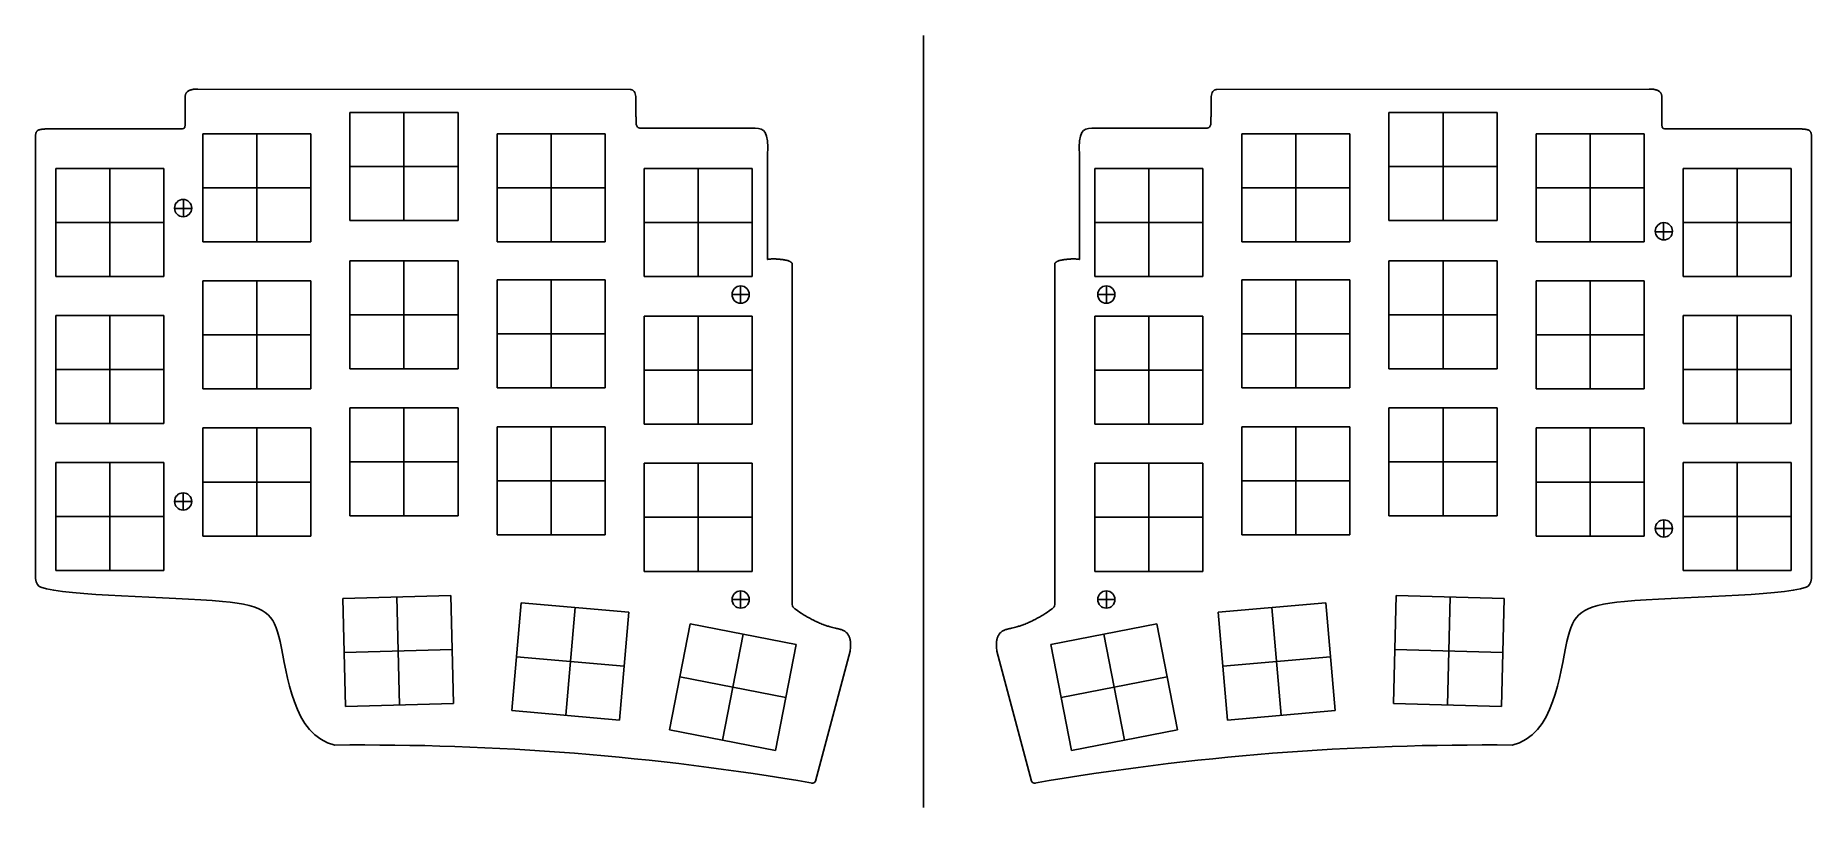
# Model space of a CAD drawing. Header units: millimetres. Extents: x 0 to 230, y 0 to 100.
import ezdxf

# ---------------------------------------------------------------- set-up
doc = ezdxf.new("R2010")
doc.units = ezdxf.units.MM
doc.layers.add('0 (2)', color=7, linetype='Continuous')

msp = doc.modelspace()

# ---------------------------------------------------------------- linework, layer by layer
at = {"layer": '0 (2)'}
for p, q in [((115, 100), (115, 0)), ((21.04, 93.05), (77.01, 93)), ((208.96, 93.05), (152.99, 93)), ((19.37, 88.41), (19.37, 91.96)), ((40.72, 90.02), (54.72, 90.02)), ((40.72, 76.02), (40.72, 90.02)), ((47.72, 90.02), (47.72, 76.02)), ((54.72, 90.02), (54.72, 76.02)), ((189.28, 90.02), (175.28, 90.02)), ((175.28, 90.02), (175.28, 76.02)), ((182.28, 90.02), (182.28, 76.02)), ((189.28, 76.02), (189.28, 90.02)), ((210.63, 88.41), (210.63, 91.96)), ((1.53, 87.9), (18.79, 87.9)), ((78.45, 87.99), (93.21, 87.99)), ((151.55, 87.99), (136.79, 87.99)), ((228.47, 87.9), (211.21, 87.9)), ((0, 29.68), (0, 86.94)), ((21.67, 87.26), (35.67, 87.26)), ((21.67, 73.26), (21.67, 87.26)), ((28.67, 87.26), (28.67, 73.26)), ((35.67, 87.26), (35.67, 73.26)), ((59.77, 87.26), (73.77, 87.26)), ((59.77, 73.26), (59.77, 87.26)), ((66.77, 87.26), (66.77, 73.26)), ((73.77, 87.26), (73.77, 73.26)), ((156.23, 87.26), (156.23, 73.26)), ((170.23, 87.26), (156.23, 87.26)), ((163.23, 87.26), (163.23, 73.26)), ((170.23, 73.26), (170.23, 87.26)), ((194.33, 87.26), (194.33, 73.26)), ((208.33, 87.26), (194.33, 87.26)), ((201.33, 87.26), (201.33, 73.26)), ((208.33, 73.26), (208.33, 87.26)), ((230, 29.68), (230, 86.94)), ((40.72, 83.02), (54.72, 83.02)), ((94.8, 84.5), (94.81, 71)), ((135.2, 84.5), (135.19, 71)), ((189.28, 83.02), (175.28, 83.02)), ((2.62, 82.79), (16.62, 82.79)), ((2.62, 68.79), (2.62, 82.79)), ((9.62, 82.79), (9.62, 68.79)), ((16.62, 82.79), (16.62, 68.79)), ((78.82, 82.77), (92.82, 82.77)), ((78.82, 68.77), (78.82, 82.77)), ((85.82, 82.77), (85.82, 68.77)), ((92.82, 82.77), (92.82, 68.77)), ((151.18, 82.77), (137.18, 82.77)), ((137.18, 82.77), (137.18, 68.77)), ((144.18, 82.77), (144.18, 68.77)), ((151.18, 68.77), (151.18, 82.77)), ((227.38, 82.79), (213.38, 82.79)), ((213.38, 82.79), (213.38, 68.79)), ((220.38, 82.79), (220.38, 68.79)), ((227.38, 68.79), (227.38, 82.79)), ((19.16, 78.76), (19.16, 76.51)), ((21.67, 80.26), (35.67, 80.26)), ((59.77, 80.26), (73.77, 80.26)), ((170.23, 80.26), (156.23, 80.26)), ((208.33, 80.26), (194.33, 80.26)), ((18, 77.57), (20.24, 77.57)), ((54.72, 76.02), (40.72, 76.02)), ((175.28, 76.02), (189.28, 76.02)), ((2.62, 75.79), (16.62, 75.79)), ((78.82, 75.77), (92.82, 75.77)), ((151.18, 75.77), (137.18, 75.77)), ((212, 74.57), (209.76, 74.57)), ((210.84, 75.76), (210.84, 73.51)), ((227.38, 75.79), (213.38, 75.79)), ((35.67, 73.26), (21.67, 73.26)), ((73.77, 73.26), (59.77, 73.26)), ((156.23, 73.26), (170.23, 73.26)), ((194.33, 73.26), (208.33, 73.26)), ((40.72, 70.82), (54.72, 70.82)), ((40.72, 56.82), (40.72, 70.82)), ((47.72, 70.82), (47.72, 56.82)), ((54.72, 70.82), (54.72, 56.82)), ((98, 70.5), (98, 26.3)), ((132, 70.5), (132, 26.3)), ((189.28, 70.82), (175.28, 70.82)), ((175.28, 70.82), (175.28, 56.82)), ((182.28, 70.82), (182.28, 56.82)), ((189.28, 56.82), (189.28, 70.82)), ((16.62, 68.79), (2.62, 68.79)), ((21.67, 68.21), (35.67, 68.21)), ((21.67, 54.21), (21.67, 68.21)), ((28.67, 68.21), (28.67, 54.21)), ((35.67, 68.21), (35.67, 54.21)), ((59.77, 68.37), (73.77, 68.37)), ((59.77, 54.37), (59.77, 68.37)), ((66.77, 68.37), (66.77, 54.37)), ((73.77, 68.37), (73.77, 54.37)), ((92.82, 68.77), (78.82, 68.77)), ((91.32, 65.31), (91.32, 67.56)), ((137.18, 68.77), (151.18, 68.77)), ((138.68, 65.31), (138.68, 67.56)), ((156.23, 68.37), (156.23, 54.37)), ((170.23, 68.37), (156.23, 68.37)), ((163.23, 68.37), (163.23, 54.37)), ((170.23, 54.37), (170.23, 68.37)), ((194.33, 68.21), (194.33, 54.21)), ((208.33, 68.21), (194.33, 68.21)), ((201.33, 68.21), (201.33, 54.21)), ((208.33, 54.21), (208.33, 68.21)), ((213.38, 68.79), (227.38, 68.79)), ((90.19, 66.44), (92.44, 66.44)), ((139.81, 66.44), (137.56, 66.44)), ((2.62, 63.74), (16.62, 63.74)), ((2.62, 49.74), (2.62, 63.74)), ((9.62, 63.74), (9.62, 49.74)), ((16.62, 63.74), (16.62, 49.74)), ((40.72, 63.82), (54.72, 63.82)), ((78.82, 63.64), (92.82, 63.64)), ((78.82, 49.64), (78.82, 63.64)), ((85.82, 63.64), (85.82, 49.64)), ((92.82, 63.64), (92.82, 49.64)), ((151.18, 63.64), (137.18, 63.64)), ((137.18, 63.64), (137.18, 49.64)), ((144.18, 63.64), (144.18, 49.64)), ((151.18, 49.64), (151.18, 63.64)), ((189.28, 63.82), (175.28, 63.82)), ((227.38, 63.74), (213.38, 63.74)), ((213.38, 63.74), (213.38, 49.74)), ((220.38, 63.74), (220.38, 49.74)), ((227.38, 49.74), (227.38, 63.74)), ((21.67, 61.21), (35.67, 61.21)), ((59.77, 61.37), (73.77, 61.37)), ((170.23, 61.37), (156.23, 61.37)), ((208.33, 61.21), (194.33, 61.21)), ((2.62, 56.74), (16.62, 56.74)), ((54.72, 56.82), (40.72, 56.82)), ((78.82, 56.64), (92.82, 56.64)), ((151.18, 56.64), (137.18, 56.64)), ((175.28, 56.82), (189.28, 56.82)), ((227.38, 56.74), (213.38, 56.74)), ((35.67, 54.21), (21.67, 54.21)), ((73.77, 54.37), (59.77, 54.37)), ((156.23, 54.37), (170.23, 54.37)), ((194.33, 54.21), (208.33, 54.21)), ((40.72, 51.77), (54.72, 51.77)), ((40.72, 37.77), (40.72, 51.77)), ((47.72, 51.77), (47.72, 37.77)), ((54.72, 51.77), (54.72, 37.77)), ((189.28, 51.77), (175.28, 51.77)), ((175.28, 51.77), (175.28, 37.77)), ((182.28, 51.77), (182.28, 37.77)), ((189.28, 37.77), (189.28, 51.77)), ((16.62, 49.74), (2.62, 49.74)), ((21.67, 49.16), (35.67, 49.16)), ((21.67, 35.16), (21.67, 49.16)), ((28.67, 49.16), (28.67, 35.16)), ((35.67, 49.16), (35.67, 35.16)), ((59.77, 49.32), (73.77, 49.32)), ((59.77, 35.32), (59.77, 49.32)), ((66.77, 49.32), (66.77, 35.32)), ((73.77, 49.32), (73.77, 35.32)), ((92.82, 49.64), (78.82, 49.64)), ((137.18, 49.64), (151.18, 49.64)), ((170.23, 49.32), (156.23, 49.32)), ((156.23, 49.32), (156.23, 35.32)), ((163.23, 49.32), (163.23, 35.32)), ((170.23, 35.32), (170.23, 49.32)), ((208.33, 49.16), (194.33, 49.16)), ((194.33, 49.16), (194.33, 35.16)), ((201.33, 49.16), (201.33, 35.16)), ((208.33, 35.16), (208.33, 49.16)), ((213.38, 49.74), (227.38, 49.74)), ((2.62, 44.69), (16.62, 44.69)), ((2.62, 30.69), (2.62, 44.69)), ((9.62, 44.69), (9.62, 30.69)), ((16.62, 44.69), (16.62, 30.69)), ((40.72, 44.77), (54.72, 44.77)), ((78.82, 44.59), (92.82, 44.59)), ((78.82, 30.59), (78.82, 44.59)), ((85.82, 44.59), (85.82, 30.59)), ((92.82, 44.59), (92.82, 30.59)), ((151.18, 44.59), (137.18, 44.59)), ((137.18, 44.59), (137.18, 30.59)), ((144.18, 44.59), (144.18, 30.59)), ((151.18, 30.59), (151.18, 44.59)), ((189.28, 44.77), (175.28, 44.77)), ((227.38, 44.69), (213.38, 44.69)), ((213.38, 44.69), (213.38, 30.69)), ((220.38, 44.69), (220.38, 30.69)), ((227.38, 30.69), (227.38, 44.69)), ((21.67, 42.16), (35.67, 42.16)), ((59.77, 42.32), (73.77, 42.32)), ((170.23, 42.32), (156.23, 42.32)), ((208.33, 42.16), (194.33, 42.16)), ((17.99, 39.63), (20.24, 39.63)), ((19.12, 40.76), (19.12, 38.51)), ((2.62, 37.69), (16.62, 37.69)), ((54.72, 37.77), (40.72, 37.77)), ((78.82, 37.59), (92.82, 37.59)), ((151.18, 37.59), (137.18, 37.59)), ((175.28, 37.77), (189.28, 37.77)), ((210.88, 37.26), (210.88, 35.01)), ((227.38, 37.69), (213.38, 37.69)), ((35.67, 35.16), (21.67, 35.16)), ((73.77, 35.32), (59.77, 35.32)), ((156.23, 35.32), (170.23, 35.32)), ((194.33, 35.16), (208.33, 35.16)), ((212.01, 36.13), (209.76, 36.13)), ((16.62, 30.69), (2.62, 30.69)), ((92.82, 30.59), (78.82, 30.59)), ((137.18, 30.59), (151.18, 30.59)), ((213.38, 30.69), (227.38, 30.69)), ((91.32, 28.06), (91.32, 25.81)), ((138.68, 28.06), (138.68, 25.81)), ((39.78, 27.08), (53.77, 27.45)), ((40.15, 13.09), (39.78, 27.08)), ((46.78, 27.27), (47.14, 13.27)), ((53.77, 27.45), (54.14, 13.45)), ((61.69, 12.55), (62.91, 26.5)), ((62.91, 26.5), (76.85, 25.28)), ((69.88, 25.89), (68.66, 11.94)), ((90.19, 26.95), (92.44, 26.94)), ((98, 26.01), (98, 26)), ((132, 26.01), (132, 26)), ((139.81, 26.95), (137.56, 26.94)), ((167.09, 26.5), (153.15, 25.28)), ((160.12, 25.89), (161.34, 11.94)), ((168.31, 12.55), (167.09, 26.5)), ((176.23, 27.45), (175.86, 13.45)), ((190.22, 27.08), (176.23, 27.45)), ((183.22, 27.27), (182.86, 13.27)), ((189.85, 13.09), (190.22, 27.08)), ((76.85, 25.28), (75.63, 11.33)), ((82.11, 10.05), (84.78, 23.8)), ((84.78, 23.8), (98.53, 21.12)), ((145.22, 23.8), (131.47, 21.12)), ((147.89, 10.05), (145.22, 23.8)), ((153.15, 25.28), (154.37, 11.33)), ((91.66, 22.46), (88.98, 8.72)), ((98.53, 21.12), (95.85, 7.38)), ((131.47, 21.12), (134.15, 7.38)), ((138.34, 22.46), (141.02, 8.72)), ((39.96, 20.09), (53.96, 20.45)), ((62.3, 19.53), (76.24, 18.31)), ((101.02, 3.42), (105.5, 20.27)), ((128.98, 3.42), (124.5, 20.27)), ((167.7, 19.53), (153.76, 18.31)), ((190.04, 20.09), (176.04, 20.45)), ((83.45, 16.92), (97.19, 14.25)), ((146.55, 16.92), (132.81, 14.25)), ((54.14, 13.45), (40.15, 13.09)), ((75.63, 11.33), (61.69, 12.55)), ((154.37, 11.33), (168.31, 12.55)), ((175.86, 13.45), (189.85, 13.09)), ((95.85, 7.38), (82.11, 10.05)), ((134.15, 7.38), (147.89, 10.05))]:
    msp.add_line(p, q, dxfattribs=at)
for centre in [(19.12, 77.64), (210.88, 74.64), (91.32, 66.44), (138.68, 66.44), (19.12, 39.64), (210.88, 36.14), (91.32, 26.94), (138.68, 26.94)]:
    msp.add_circle(centre, 1.12, dxfattribs=at)
for centre, radius, start, end in [((42.6, -335.7), 343.8, 80.2838, 90.6388), ((187.4, -335.7), 343.8, 89.3612, 99.7162), ((100.59, 3.65), 0.488, 260.974, 332.1368), ((129.41, 3.65), 0.488, 207.8632, 279.026)]:
    msp.add_arc(centre, radius, start, end, dxfattribs=at)
for points, degree in [([(19.37, 91.96), (19.37, 93.12), (21.04, 93.05)], 2), ([(210.63, 91.96), (210.63, 93.12), (208.96, 93.05)], 2), ([(19.37, 88.41), (19.37, 87.89), (19.1, 87.9), (18.79, 87.9)], 3), ([(18.79, 87.9), (18.79, 87.9), (18.79, 87.9), (18.79, 87.9)], 3), ([(93.21, 87.99), (94.37, 87.99), (94.96, 87.62), (94.8, 84.5)], 3), ([(136.79, 87.99), (135.63, 87.99), (135.04, 87.62), (135.2, 84.5)], 3), ([(210.63, 88.41), (210.63, 87.89), (210.9, 87.9), (211.21, 87.9)], 3), ([(211.21, 87.9), (211.21, 87.9), (211.21, 87.9), (211.21, 87.9)], 3), ([(0, 29.68), (0.05, 29.01), (0.36, 28.66), (0.69, 28.55)], 3), ([(230, 29.68), (229.95, 29.01), (229.64, 28.66), (229.31, 28.55)], 3), ([(98, 26.3), (98, 26.04), (98.13, 25.91), (98.33, 25.75)], 3), ([(132, 26.3), (132, 26.04), (131.87, 25.91), (131.67, 25.75)], 3)]:
    msp.add_open_spline(points, degree=degree, dxfattribs=at)
for points, degree, knots in [([(77.01, 93), (77.74, 93), (77.74, 89.87), (77.82, 87.99), (78.45, 87.99)], 2, [0.1011544, 0.1011544, 0.1011544, 0.3247487, 0.6623743, 0.8153502, 0.8153502, 0.8153502]), ([(152.99, 93), (152.26, 93), (152.26, 89.87), (152.18, 87.99), (151.55, 87.99)], 2, [0.1011544, 0.1011544, 0.1011544, 0.3247487, 0.6623743, 0.8153502, 0.8153502, 0.8153502]), ([(2, 87.9), (0.77, 87.92), (0, 87.59), (0, 86.94)], 2, [0, 0, 0, 0.1890274, 0.3779699, 0.3779699, 0.3779699]), ([(228, 87.9), (229.23, 87.92), (230, 87.59), (230, 86.94)], 2, [0, 0, 0, 0.1890274, 0.3779699, 0.3779699, 0.3779699]), ([(98, 70.5), (97.7, 70.8), (96.49, 71.04), (95.25, 71.07), (94.81, 71)], 2, [0, 0, 0, 0.245734, 0.745734, 1, 1, 1]), ([(132, 70.5), (132.3, 70.8), (133.51, 71.04), (134.75, 71.07), (135.19, 71)], 2, [0, 0, 0, 0.245734, 0.745734, 1, 1, 1]), ([(0.69, 28.55), (3.99, 27.32), (28.7, 27.34), (32, 24), (33.31, 9.36), (38.77, 8.08)], 3, [0.0366429, 0.0366429, 0.0366429, 0.0366429, 0.3796679, 0.6663548, 1, 1, 1, 1]), ([(229.31, 28.55), (226.01, 27.32), (201.3, 27.34), (198, 24), (196.69, 9.36), (191.23, 8.08)], 3, [0.0366429, 0.0366429, 0.0366429, 0.0366429, 0.3796679, 0.6663548, 1, 1, 1, 1]), ([(98.33, 25.75), (98.6, 25.55), (99.05, 25.24), (99.7, 24.83), (100.26, 24.51), (100.82, 24.21), (101.4, 23.95), (101.95, 23.72), (102.45, 23.54), (102.98, 23.38), (103.39, 23.27), (103.75, 23.19), (103.89, 23.16), (104.02, 23.13), (104.07, 23.12), (104.11, 23.11), (104.21, 23.09), (104.33, 23.06), (104.48, 23), (104.6, 22.95), (104.74, 22.87), (104.88, 22.78), (105, 22.68), (105.11, 22.57), (105.21, 22.44), (105.29, 22.3), (105.36, 22.16), (105.42, 22.01), (105.47, 21.86), (105.51, 21.7), (105.53, 21.55), (105.55, 21.39), (105.56, 21.17), (105.56, 20.91), (105.54, 20.59), (105.51, 20.38), (105.5, 20.27)], 3, [0.0260749, 0.0260749, 0.0260749, 0.0260749, 0.125, 0.1875, 0.25, 0.3125, 0.375, 0.4375, 0.484375, 0.53125, 0.6015625, 0.609375, 0.6386719, 0.6445312, 0.6484375, 0.6523438, 0.65625, 0.6796875, 0.6875, 0.703125, 0.71875, 0.734375, 0.75, 0.765625, 0.78125, 0.796875, 0.8125, 0.828125, 0.84375, 0.859375, 0.875, 0.890625, 0.90625, 0.9375, 0.96875, 1, 1, 1, 1]), ([(131.67, 25.75), (131.4, 25.55), (130.95, 25.24), (130.3, 24.83), (129.74, 24.51), (129.18, 24.21), (128.6, 23.95), (128.05, 23.72), (127.55, 23.54), (127.02, 23.38), (126.61, 23.27), (126.25, 23.19), (126.11, 23.16), (125.98, 23.13), (125.93, 23.12), (125.89, 23.11), (125.79, 23.09), (125.67, 23.06), (125.52, 23), (125.4, 22.95), (125.26, 22.87), (125.12, 22.78), (125, 22.68), (124.89, 22.57), (124.79, 22.44), (124.71, 22.3), (124.64, 22.16), (124.58, 22.01), (124.53, 21.86), (124.49, 21.7), (124.47, 21.55), (124.45, 21.39), (124.44, 21.17), (124.44, 20.91), (124.46, 20.59), (124.49, 20.38), (124.5, 20.27)], 3, [0.0260749, 0.0260749, 0.0260749, 0.0260749, 0.125, 0.1875, 0.25, 0.3125, 0.375, 0.4375, 0.484375, 0.53125, 0.6015625, 0.609375, 0.6386719, 0.6445312, 0.6484375, 0.6523438, 0.65625, 0.6796875, 0.6875, 0.703125, 0.71875, 0.734375, 0.75, 0.765625, 0.78125, 0.796875, 0.8125, 0.828125, 0.84375, 0.859375, 0.875, 0.890625, 0.90625, 0.9375, 0.96875, 1, 1, 1, 1])]:
    msp.add_open_spline(points, degree=degree, knots=knots, dxfattribs=at)

doc.saveas('drawing.dxf')
